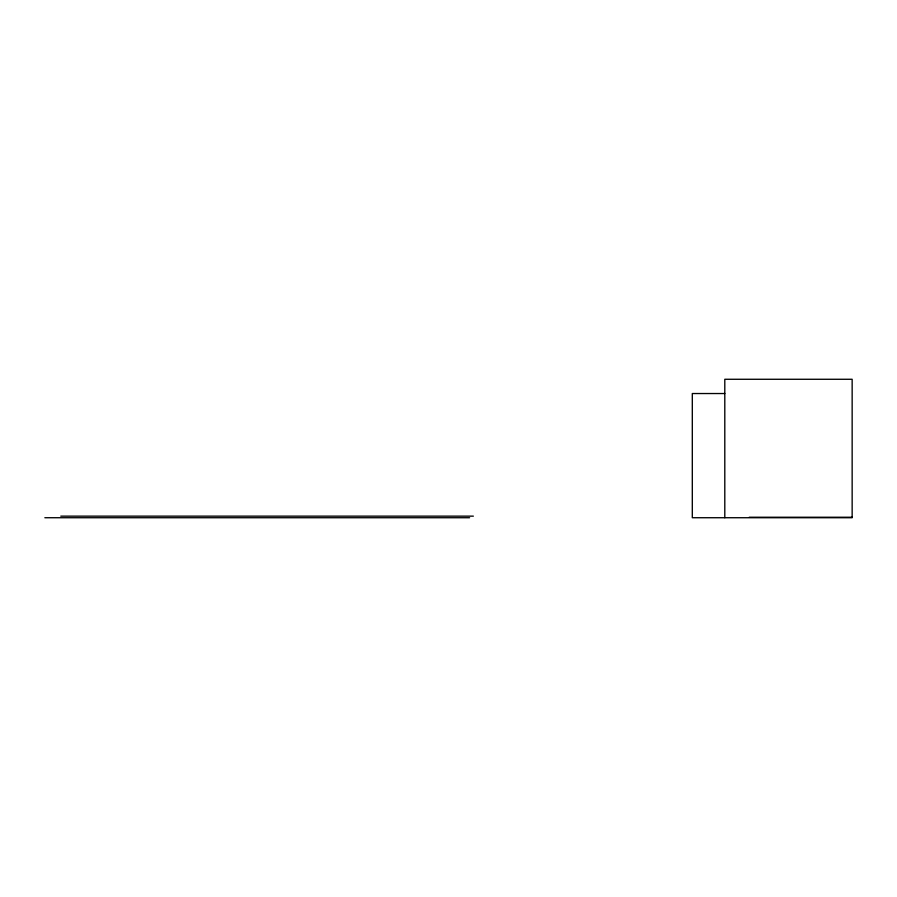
<?xml version="1.0" encoding="UTF-8"?>
<svg xmlns="http://www.w3.org/2000/svg" width="897" height="897" viewBox="0 0 897 897"><rect width="100%" height="100%" fill="white"/><g stroke="black" fill="none" stroke-linecap="round" stroke-linejoin="round"><path stroke-width="1.35" d="M724.798 393.536L692.305 393.536L692.305 517.726L852.15 517.726L852.15 379.274L724.798 379.274L724.798 517.726M60.783 516.145L473.358 516.145M749.253 517.244L852.15 517.244M44.85 517.726L469.591 517.726"/></g></svg>
